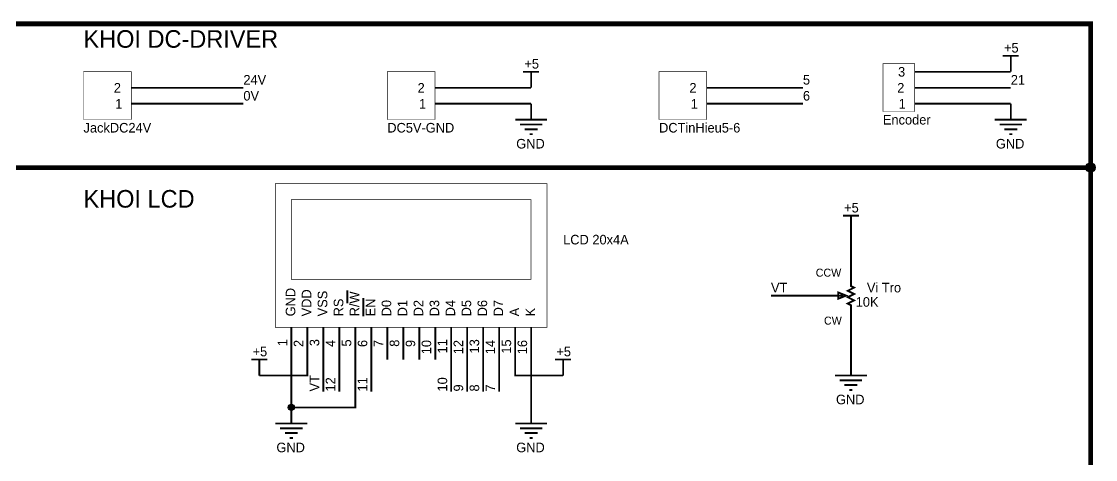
# Model space of a CAD drawing. Header units: millimetres. Extents: x 4 to 288, y 4 to 189.
# Drawn here: x 117.1 to 287.8, y 118.7 to 188.3 of the extents above; entities that cross this region are included whole.
import ezdxf

# ---------------------------------------------------------------- set-up
doc = ezdxf.new("R2010")
doc.units = ezdxf.units.MM
doc.layers.add('Sheet', color=255, linetype='Continuous')

msp = doc.modelspace()

# ---------------------------------------------------------------- linework, layer by layer
at = {"layer": 'Sheet'}
for points, const_width in [([(114.3, 187.96), (287.02, 187.96), (287.02, 165.1), (287.02, 116.84), (287.02, 30.48), (287.02, 20.32), (287.02, 10.16), (287.02, 5.08), (261.62, 5.08), (236.22, 5.08)], 0.749), ([(273.05, 182.88), (275.59, 182.88)], 0.3), ([(274.32, 180.34), (274.32, 182.88)], 0.3), ([(254, 181.61), (259.04, 181.61), (259.04, 174.03), (254, 174.03), (254, 181.61)], 0.0991), ([(127, 180.34), (134.58, 180.34), (134.58, 172.76), (127, 172.76), (127, 180.34)], 0.0991), ([(175.26, 180.34), (182.84, 180.34), (182.84, 172.76), (175.26, 172.76), (175.26, 180.34)], 0.0991), ([(196.85, 180.34), (199.39, 180.34)], 0.3), ([(198.12, 177.8), (198.12, 180.34)], 0.3), ([(218.44, 180.34), (226.02, 180.34), (226.02, 172.76), (218.44, 172.76), (218.44, 180.34)], 0.0991), ([(259.08, 180.34), (261.62, 180.34)], 0.3), ([(274.32, 180.34), (261.62, 180.34)], 0.3), ([(134.62, 177.8), (139.7, 177.8)], 0.3), ([(152.4, 177.8), (139.7, 177.8)], 0.3), ([(182.88, 177.8), (187.96, 177.8)], 0.3), ([(198.12, 177.8), (187.96, 177.8)], 0.3), ([(226.06, 177.8), (231.14, 177.8)], 0.3), ([(241.3, 177.8), (231.14, 177.8)], 0.3), ([(259.08, 177.8), (261.62, 177.8)], 0.3), ([(274.32, 177.8), (261.62, 177.8)], 0.3), ([(134.62, 175.26), (139.7, 175.26)], 0.3), ([(152.4, 175.26), (139.7, 175.26)], 0.3), ([(182.88, 175.26), (187.96, 175.26)], 0.3), ([(187.96, 175.26), (198.12, 175.26)], 0.3), ([(198.12, 175.26), (198.12, 172.72)], 0.3), ([(226.06, 175.26), (231.14, 175.26)], 0.3), ([(241.3, 175.26), (231.14, 175.26)], 0.3), ([(259.08, 175.26), (261.62, 175.26)], 0.3), ([(261.62, 175.26), (274.32, 175.26)], 0.3), ([(274.32, 175.26), (274.32, 172.72)], 0.3), ([(195.58, 172.72), (200.66, 172.72)], 0.3), ([(271.78, 172.72), (276.86, 172.72)], 0.3), ([(196.34, 171.96), (199.9, 171.96)], 0.3), ([(197.1, 171.2), (199.14, 171.2)], 0.3), ([(272.54, 171.96), (276.1, 171.96)], 0.3), ([(273.3, 171.2), (275.34, 171.2)], 0.3), ([(197.87, 170.43), (198.37, 170.43)], 0.3), ([(274.07, 170.43), (274.57, 170.43)], 0.3), ([(114.3, 165.1), (287.02, 165.1)], 0.749), ([(157.48, 162.56), (200.62, 162.56), (200.62, 139.74), (157.48, 139.74), (157.48, 162.56)], 0.0991), ([(160.02, 160.02), (198.08, 160.02), (198.08, 147.36), (160.02, 147.36), (160.02, 160.02)], 0.0991), ([(247.65, 157.48), (250.19, 157.48)], 0.3), ([(248.92, 154.94), (248.92, 157.48)], 0.3), ([(248.92, 154.94), (248.92, 149.86)], 0.3), ([(248.92, 147.32), (248.92, 149.86)], 0.3), ([(248.92, 142.24), (248.92, 143.26), (248.41, 143.51), (249.43, 144.02), (248.41, 144.53), (249.43, 145.03), (248.41, 145.54), (249.43, 146.05), (248.92, 146.3), (248.92, 147.32)], 0.3), ([(168.91, 145.63), (168.91, 143.56)], 0.3), ([(171.45, 144.4), (171.45, 142.83)], 0.3), ([(236.22, 144.78), (243.84, 144.78)], 0.3), ([(246.38, 144.78), (243.84, 144.78)], 0.3), ([(247.65, 144.78), (246.38, 144.78)], 0.3), ([(171.45, 142.79), (171.45, 141.48)], 0.3), ([(248.92, 142.24), (248.92, 139.7)], 0.3), ([(160.02, 139.7), (160.02, 134.62)], 0.3), ([(162.56, 139.7), (162.56, 134.62)], 0.3), ([(165.1, 139.7), (165.1, 134.62)], 0.3), ([(167.64, 139.7), (167.64, 134.62)], 0.3), ([(170.18, 139.7), (170.18, 134.62)], 0.3), ([(172.72, 139.7), (172.72, 134.62)], 0.3), ([(175.26, 139.7), (175.26, 134.62)], 0.3), ([(177.8, 139.7), (177.8, 134.62)], 0.3), ([(180.34, 139.7), (180.34, 134.62)], 0.3), ([(182.88, 139.7), (182.88, 134.62)], 0.3), ([(185.42, 139.7), (185.42, 134.62)], 0.3), ([(187.96, 139.7), (187.96, 134.62)], 0.3), ([(190.5, 139.7), (190.5, 134.62)], 0.3), ([(193.04, 139.7), (193.04, 134.62)], 0.3), ([(195.58, 139.7), (195.58, 134.62)], 0.3), ([(198.12, 139.7), (198.12, 134.62)], 0.3), ([(248.92, 134.62), (248.92, 139.7)], 0.3), ([(153.67, 134.62), (156.21, 134.62)], 0.3), ([(154.94, 132.08), (154.94, 134.62)], 0.3), ([(154.94, 132.08), (162.56, 132.08), (162.56, 134.62)], 0.3), ([(170.18, 134.62), (170.18, 127), (160.02, 127), (160.02, 134.62)], 0.3), ([(165.1, 134.62), (165.1, 129.54)], 0.3), ([(167.64, 134.62), (167.64, 129.54)], 0.3), ([(172.72, 134.62), (172.72, 129.54)], 0.3), ([(185.42, 134.62), (185.42, 129.54)], 0.3), ([(187.96, 134.62), (187.96, 129.54)], 0.3), ([(190.5, 134.62), (190.5, 129.54)], 0.3), ([(193.04, 134.62), (193.04, 129.54)], 0.3), ([(195.58, 134.62), (195.58, 132.08), (203.2, 132.08)], 0.3), ([(198.12, 134.62), (198.12, 127)], 0.3), ([(201.93, 134.62), (204.47, 134.62)], 0.3), ([(203.2, 132.08), (203.2, 134.62)], 0.3), ([(248.92, 134.62), (248.92, 132.08)], 0.3), ([(246.38, 132.08), (251.46, 132.08)], 0.3), ([(247.14, 131.32), (250.7, 131.32)], 0.3), ([(247.9, 130.56), (249.94, 130.56)], 0.3), ([(248.67, 129.79), (249.17, 129.79)], 0.3), ([(160.02, 127), (160.02, 124.46)], 0.3), ([(198.12, 127), (198.12, 124.46)], 0.3), ([(157.48, 124.46), (162.56, 124.46)], 0.3), ([(195.58, 124.46), (200.66, 124.46)], 0.3), ([(158.24, 123.7), (161.8, 123.7)], 0.3), ([(159, 122.94), (161.04, 122.94)], 0.3), ([(196.34, 123.7), (199.9, 123.7)], 0.3), ([(197.1, 122.94), (199.14, 122.94)], 0.3), ([(159.77, 122.17), (160.27, 122.17)], 0.3), ([(197.87, 122.17), (198.37, 122.17)], 0.3)]:
    msp.add_lwpolyline(points, dxfattribs=dict(at, const_width=const_width))
for points, const_width in [([(286.64, 165.1, 1), (287.4, 165.1, 1)], 0.762), ([(159.77, 127, 1), (160.27, 127, 1)], 0.508)]:
    msp.add_lwpolyline(points, format="xyb", close=True, dxfattribs=dict(at, const_width=const_width))
at = {"layer": 'Sheet', "const_width": 0.3}
msp.add_lwpolyline([(248.16, 144.78), (246.89, 144.27), (246.89, 145.29), (248.16, 144.78)], close=True, dxfattribs=at)
msp.add_lwpolyline([(248.16, 144.78), (246.89, 144.27), (246.89, 145.29), (248.16, 144.78)], close=True, dxfattribs=at)
at = {"layer": 'Sheet'}
for centre, major_axis, ratio in [((287, 165.12), (0.741, 0), 0.999959), ((287, 165.12), (0.741, 0), 0.999959), ((287, 165.12), (0.741, 0), 0.999959), ((287, 165.12), (0.741, 0), 0.999959), ((160, 127.02), (0, 0.488), 0.997328), ((160, 127.02), (0, 0.488), 0.997328), ((160, 127.02), (0, 0.488), 0.997328), ((160, 127.02), (0, 0.488), 0.997328)]:
    msp.add_ellipse(centre, major_axis=major_axis, ratio=ratio, dxfattribs=at)

# ---------------------------------------------------------------- texts
for s, height, p in [('KHOI DC-DRIVER', 2.794, (127, 184.16)), ('+5', 1.524, (273.24, 183.39)), ('+5', 1.524, (197.04, 180.85)), ('3', 1.52, (256.41, 179.58)), ('24V', 1.524, (152.4, 178.31)), ('5', 1.52, (241.3, 178.31)), ('21', 1.524, (274.32, 178.31)), ('2', 1.52, (131.82, 177.04)), ('2', 1.52, (180.08, 177.04)), ('2', 1.52, (223.26, 177.04)), ('2', 1.52, (256.28, 177.04)), ('1', 1.52, (132.04, 174.5)), ('0V', 1.524, (152.4, 175.77)), ('1', 1.52, (180.3, 174.5)), ('1', 1.52, (223.48, 174.5)), ('6', 1.52, (241.3, 175.77)), ('1', 1.52, (256.5, 174.5)), ('Encoder', 1.524, (254, 171.96)), ('JackDC24V', 1.524, (127, 170.69)), ('DC5V-GND', 1.524, (175.26, 170.69)), ('DCTinHieu5-6', 1.524, (218.44, 170.69)), ('GND', 1.524, (195.75, 168.15)), ('GND', 1.524, (271.95, 168.15)), ('KHOI LCD', 2.794, (127, 158.76)), ('+5', 1.524, (247.84, 157.99)), ('LCD 20x4A', 1.524, (203.2, 152.91)), ('CCW', 1.27, (243.33, 147.79)), ('CCW', 1.27, (243.33, 147.79)), ('VT', 1.524, (236.22, 145.29)), ('Vi Tro', 1.524, (251.46, 145.29)), ('10K', 1.524, (249.68, 143.01)), ('CW', 1.27, (244.64, 140.17)), ('CW', 1.27, (244.64, 140.17)), ('+5', 1.524, (153.86, 135.13)), ('+5', 1.524, (202.12, 135.13)), ('GND', 1.524, (246.55, 127.51)), ('GND', 1.524, (157.65, 119.89)), ('GND', 1.524, (195.75, 119.89))]:
    msp.add_text(s, height=height, dxfattribs=at).set_placement(p)
for s, height, p in [('GND', 1.524, (160.65, 141.48)), ('VDD', 1.524, (163.19, 141.48)), ('VSS', 1.524, (165.73, 141.48)), ('R/W', 1.524, (170.81, 141.48)), ('RS', 1.524, (168.27, 141.48)), ('EN', 1.524, (173.35, 141.48)), ('D0', 1.524, (175.89, 141.48)), ('D1', 1.524, (178.43, 141.48)), ('D2', 1.524, (180.97, 141.48)), ('D3', 1.524, (183.51, 141.48)), ('D4', 1.524, (186.05, 141.48)), ('D5', 1.524, (188.59, 141.48)), ('D6', 1.524, (191.13, 141.48)), ('D7', 1.524, (193.67, 141.48)), ('A', 1.52, (196.21, 141.48)), ('K', 1.52, (198.75, 141.48)), ('1', 1.52, (159.38, 136.74)), ('2', 1.52, (161.92, 136.61)), ('3', 1.52, (164.46, 136.74)), ('4', 1.52, (167, 136.61)), ('5', 1.52, (169.54, 136.69)), ('6', 1.52, (172.08, 136.61)), ('7', 1.52, (174.62, 136.61)), ('8', 1.52, (177.16, 136.65)), ('9', 1.52, (179.7, 136.61)), ('10', 1.524, (182.24, 135.46)), ('11', 1.524, (184.78, 135.59)), ('12', 1.524, (187.32, 135.46)), ('13', 1.524, (189.86, 135.59)), ('14', 1.524, (192.4, 135.46)), ('15', 1.524, (194.94, 135.55)), ('16', 1.524, (197.48, 135.46)), ('VT', 1.524, (164.46, 129.54)), ('12', 1.524, (167, 129.54)), ('11', 1.524, (172.08, 129.54)), ('10', 1.524, (184.78, 129.54)), ('9', 1.52, (187.32, 129.54)), ('8', 1.52, (189.86, 129.54)), ('7', 1.52, (192.4, 129.54))]:
    msp.add_text(s, height=height, rotation=90, dxfattribs=at).set_placement(p)

doc.saveas('drawing.dxf')
